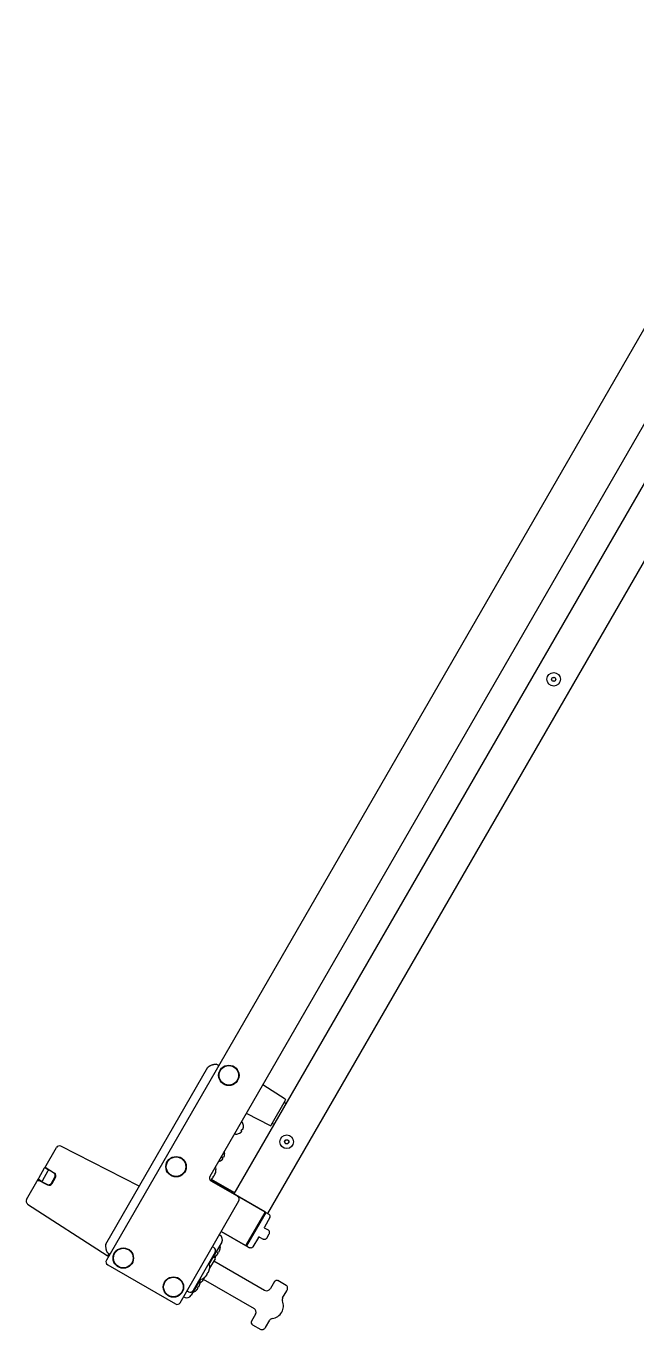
# Model space of a CAD drawing. Extents: x 5997 to 10491, y -672 to 3388.
# Drawn here: x 7907 to 8266, y -672 to 94 of the extents above; entities that cross this region are included whole.
import ezdxf

# ---------------------------------------------------------------- set-up
doc = ezdxf.new("R2010")
doc.units = 0
doc.header["$LTSCALE"] = 5
doc.layers.add('GEOM', color=7, linetype='CONTINUOUS')

msp = doc.modelspace()

# ---------------------------------------------------------------- linework, layer by layer
at = {"layer": 'GEOM', "color": 7, "linetype": 'Continuous'}
for p, q in [((8373.07, 93.65), (7954.42, -631.47)), ((8369.17, 30.89), (8015.17, -582.25)), ((8029.53, -592.56), (8385.3, 23.64)), ((8049.23, -604.08), (8405.06, 12.24)), ((7954.12, -622), (8014.06, -518.17)), ((8020.42, -517.16), (8018.97, -516.39)), ((8019.92, -516.88), (8019.83, -516.84)), ((8019.92, -516.88), (8020.42, -517.16)), ((8059.57, -536.9), (8046.25, -528.41)), ((8047.34, -528.98), (8047.45, -529.04)), ((8051.26, -552.25), (8059.73, -537.57)), ((8034.02, -550.41), (8034.19, -550.51)), ((8036.59, -545.16), (8050.59, -552.45)), ((8030.02, -557.34), (8030.19, -557.44)), ((8032.67, -556.9), (8032.64, -556.89)), ((8034.02, -555.6), (8033.54, -555.33)), ((8034.04, -554.46), (8034.52, -554.74)), ((8034.94, -552.9), (8034.97, -552.92)), ((7918.17, -577.27), (7925.06, -565.33)), ((7973.74, -588), (7927.7, -564.54)), ((8021.62, -573.04), (8021.59, -573.02)), ((8022.97, -571.74), (8022.49, -571.47)), ((8022.99, -570.6), (8023.47, -570.87)), ((8023.89, -569.04), (8023.92, -569.06)), ((7917.86, -577.5), (7914.4, -583.49)), ((7916.76, -584.9), (7920.26, -578.84)), ((7918.4, -577.27), (7918.62, -576.89)), ((7918.45, -576.78), (7923.87, -580.3)), ((7918.53, -577.31), (7920.73, -578.53)), ((7918.58, -576.95), (7919.28, -577.35)), ((7919.25, -577.39), (7919.11, -577.63)), ((7919.2, -577.68), (7919.37, -577.38)), ((7919.73, -577.98), (7919.63, -577.92)), ((7923.33, -580.09), (7920.73, -578.53)), ((8018.5, -580.07), (8018.51, -580.08)), ((7907.46, -595.81), (7914.35, -583.87)), ((7914.07, -584.36), (7919.83, -587.29)), ((7914.25, -584.45), (7914.28, -584.39)), ((7914.28, -584.39), (7914.98, -584.79)), ((7914.33, -584.31), (7914.47, -584.07)), ((7916.73, -585.46), (7914.58, -584.17)), ((7915.14, -584.5), (7914.98, -584.79)), ((7915.05, -584.86), (7915.23, -584.56)), ((7915.65, -584.81), (7915.75, -584.87)), ((7916.73, -585.46), (7919.38, -586.93)), ((7922.08, -586.18), (7924.03, -582.81)), ((7922.47, -586.51), (7924.51, -582.98)), ((7923.23, -584.7), (7923.32, -584.54)), ((8015.24, -584.31), (8047.64, -603.02)), ((8047.58, -603.13), (8015.42, -584.56)), ((8015.76, -584.47), (8029.59, -592.45)), ((8031.49, -593.98), (8015.9, -584.98)), ((8016.21, -584.06), (8016.2, -584.06)), ((8029.91, -591.91), (8016.23, -584.01)), ((7997.72, -656.47), (8032.22, -596.72)), ((7908.1, -598.49), (7954.78, -628.8)), ((8036.54, -622.74), (8047.67, -603.47)), ((8048.14, -603.45), (8036.76, -623.15)), ((8045.49, -607.34), (8047.55, -603.77)), ((8045.57, -607.6), (8047.82, -603.7)), ((8048.14, -603.45), (8049.87, -604.45)), ((8045.32, -608.01), (8045.56, -607.6)), ((8050.42, -606.5), (8047.23, -612.02)), ((8049.58, -613.95), (8047.41, -612.7)), ((8021.1, -616.86), (8020.72, -616.64)), ((8036.14, -622.94), (8021.85, -614.69)), ((8021.91, -614.58), (8036.2, -622.83)), ((8038.81, -618.92), (8036.75, -622.48)), ((8036.82, -622.75), (8039.07, -618.85)), ((8038.6, -619.88), (8038.63, -619.81)), ((8039.07, -618.85), (8039.3, -618.43)), ((8043.73, -618.08), (8040.54, -623.6)), ((8044.41, -617.9), (8046.58, -619.15)), ((8048.63, -618.6), (8050.13, -616)), ((7956.42, -628.01), (7955.03, -627.14)), ((7955.48, -628.63), (7956, -627.74)), ((7955.99, -627.75), (7956.42, -628.01)), ((8018.31, -626.81), (8005.33, -649.3)), ((8022.16, -620.94), (8014.66, -633.93)), ((8017.61, -624.1), (8016.72, -623.56)), ((8020.09, -627.42), (8019.79, -627.24)), ((8020.29, -626.38), (8020.59, -626.55)), ((8021.29, -624.65), (8021.3, -624.65)), ((8038.17, -620.62), (8036.72, -623.13)), ((8036.72, -623.13), (8038.5, -624.15)), ((7955.15, -634.2), (7994.99, -657.2)), ((8014.32, -633.72), (8014.58, -633.87)), ((8018.27, -630.68), (8015.08, -636.21)), ((8017.57, -631.9), (8047.36, -649.1)), ((8018.8, -628.98), (8018.79, -628.98)), ((8009.68, -642.57), (8004.17, -652.1)), ((8009.32, -642.38), (8009.58, -642.53)), ((8011.85, -641.8), (8010.66, -643.86)), ((8011.37, -642.64), (8041.16, -659.84)), ((8012.58, -641.15), (8012.57, -641.14)), ((8014.87, -637.16), (8014.88, -637.16)), ((8060.1, -646.3), (8055.22, -643.48)), ((8002.63, -650.04), (8001.72, -649.54)), ((8006.96, -649.5), (8006.94, -649.49)), ((8008.24, -647.93), (8007.94, -647.76)), ((8008.44, -646.89), (8008.74, -647.06)), ((8009.44, -645.16), (8009.46, -645.17)), ((8053.17, -644.03), (8050.77, -648.19)), ((8053.17, -644.03), (8053.18, -644.02)), ((8058, -653.67), (8060.45, -649.43)), ((8060.85, -647.6), (8060.85, -647.57)), ((8060.85, -647.93), (8060.85, -647.6)), ((8000.11, -653.22), (7999.72, -653.01)), ((8042.07, -663.25), (8039.67, -667.41)), ((8040.22, -669.46), (8045.1, -672.28)), ((8046.6, -672.28), (8046.58, -672.29)), ((8046.6, -672.28), (8046.89, -672.11)), ((8047.99, -671.01), (8050.43, -666.78))]:
    msp.add_line(p, q, dxfattribs=at)
for centre, radius in [((8217.29, -290.18), 4), ((8217.29, -290.18), 1.25), ((8217.29, -290.18), 1.15), ((8026.35, -522.89), 6), ((8026.35, -522.89), 5.75), ((8060.39, -561.94), 4), ((8060.39, -561.94), 1.25), ((8060.39, -561.94), 1.15), ((7995.35, -576.58), 6), ((7995.35, -576.58), 5.75), ((7964.35, -630.27), 6), ((7964.35, -630.27), 5.75), ((7993.8, -647.27), 6), ((7993.8, -647.27), 5.75)]:
    msp.add_circle(centre, radius, dxfattribs=at)
for centre, radius, start, end in [((8056.92, -540.53), 3, 9.94637, 41.36034), ((8059.3, -537.32), 0.5, 330, 57.5), ((8029.3, -552.53), 4.8, 26.0645, 26.71409), ((8033.99, -550.85), 0.4, 29.69882, 60), ((8030.17, -553.03), 4.8, 1.37271, 29.69882), ((8052.42, -548.33), 3, 258.63966, 290.05363), ((8029.5, -552.19), 4.8, 273.28591, 273.9355), ((8030.39, -557.09), 0.4, 240, 270.30118), ((8030.37, -552.69), 4.8, 270.30118, 298.62729), ((8030.37, -552.71), 4.75, 298.46592, 301.0313), ((8030.37, -552.71), 4.75, 301.03163, 301.99262), ((8030.38, -552.71), 4.75, 301.99259, 303.31875), ((8030.38, -552.72), 4.74, 303.3188, 304.45978), ((8030.38, -552.72), 4.74, 304.45979, 305.42782), ((8030.38, -552.72), 4.73, 305.4278, 306.68253), ((8030.39, -552.73), 4.73, 306.68262, 307.45262), ((8030.39, -552.73), 4.72, 307.45244, 308.99746), ((8030.4, -552.74), 4.72, 308.99775, 309.4819), ((8030.4, -552.75), 4.7, 309.48126, 311.53441), ((8030.42, -552.76), 4.68, 311.53495, 312.62273), ((8030.53, -553.01), 3.8, 322.43512, 337.56488), ((8030.43, -552.77), 4.67, 312.62279, 313.60512), ((8030.45, -552.8), 4.64, 313.60363, 315.68242), ((8032.17, -554.82), 2.01, 322.72591, 324.7415), ((8032.19, -554.83), 1.98, 324.74422, 325.39912), ((8032.2, -554.84), 1.97, 325.39843, 326.78331), ((8032.21, -554.85), 1.96, 326.78409, 327.62352), ((8032.21, -554.85), 1.96, 327.62337, 328.84548), ((8032.21, -554.85), 1.95, 328.84587, 330.92582), ((8032.21, -554.85), 1.95, 330.92611, 331.99638), ((8032.21, -554.85), 1.96, 331.99641, 333.02279), ((8032.2, -554.84), 1.97, 333.0233, 334.28602), ((8032.19, -554.84), 1.98, 334.28565, 335.13722), ((8032.17, -554.83), 2.01, 335.14015, 337.27441), ((8032.92, -553.52), 2.01, 322.72561, 324.85983), ((8032.94, -553.54), 1.98, 324.86274, 325.71439), ((8032.95, -553.54), 1.97, 325.71404, 326.97664), ((8032.96, -553.55), 1.96, 326.97715, 328.00366), ((8032.96, -553.55), 1.95, 328.00369, 329.07382), ((8032.97, -553.55), 1.95, 329.07411, 330.19949), ((8032.96, -553.55), 1.95, 330.19954, 331.15407), ((8032.96, -553.55), 1.95, 331.15446, 332.37669), ((8032.96, -553.55), 1.96, 332.37652, 333.21587), ((8032.95, -553.54), 1.97, 333.21665, 334.6016), ((8032.93, -553.54), 1.98, 334.6009, 335.25576), ((8032.92, -553.53), 2.01, 335.2585, 337.27409), ((8030.3, -553.05), 4.64, 344.31758, 346.39637), ((8030.27, -553.04), 4.67, 346.39488, 347.37721), ((8030.25, -553.04), 4.68, 347.37727, 348.46505), ((8030.24, -553.04), 4.7, 348.46559, 350.51874), ((8030.22, -553.03), 4.72, 351.00254, 352.54756), ((8030.22, -553.03), 4.72, 350.5181, 351.00225), ((8030.21, -553.03), 4.73, 352.54738, 353.31738), ((8030.21, -553.03), 4.73, 353.31747, 354.5722), ((8030.2, -553.03), 4.74, 354.57218, 355.5402), ((8030.19, -553.03), 4.75, 356.68125, 358.00741), ((8030.2, -553.03), 4.74, 355.54022, 356.6812), ((8030.19, -553.03), 4.75, 358.9687, 1.53408), ((8030.19, -553.03), 4.75, 358.00738, 358.96837), ((8050.82, -552), 0.5, 242.5, 330), ((7926.79, -566.33), 2, 63, 150), ((8019.32, -568.83), 4.8, 280.81617, 298.62729), ((8019.32, -568.84), 4.75, 298.46592, 301.0313), ((8019.33, -568.85), 4.75, 301.03163, 301.99262), ((8019.33, -568.85), 4.75, 301.99259, 303.31875), ((8019.33, -568.85), 4.74, 303.3188, 304.45978), ((8019.33, -568.86), 4.74, 304.45979, 305.42782), ((8019.33, -568.86), 4.73, 305.4278, 306.68253), ((8019.34, -568.87), 4.73, 306.68262, 307.45262), ((8019.34, -568.87), 4.72, 307.45244, 308.99746), ((8019.35, -568.88), 4.72, 308.99775, 309.4819), ((8019.35, -568.89), 4.7, 309.48126, 311.53441), ((8019.37, -568.9), 4.68, 311.53495, 312.62273), ((8019.48, -569.15), 3.8, 322.43512, 337.56488), ((8019.38, -568.91), 4.67, 312.62279, 313.60512), ((8019.4, -568.93), 4.64, 313.60363, 315.68242), ((8021.12, -570.96), 2.01, 322.72591, 324.7415), ((8021.14, -570.97), 1.98, 324.74422, 325.39912), ((8021.15, -570.98), 1.97, 325.39843, 326.78331), ((8021.16, -570.98), 1.96, 326.78409, 327.62352), ((8021.16, -570.99), 1.96, 327.62337, 328.84548), ((8021.17, -570.99), 1.95, 328.84587, 330.92582), ((8021.16, -570.99), 1.95, 330.92611, 331.99638), ((8021.16, -570.99), 1.96, 331.99641, 333.02279), ((8021.15, -570.98), 1.97, 333.0233, 334.28602), ((8021.14, -570.98), 1.98, 334.28565, 335.13722), ((8021.12, -570.97), 2.01, 335.14015, 337.27441), ((8021.87, -569.66), 2.01, 322.72561, 324.85983), ((8021.89, -569.67), 1.98, 324.86274, 325.71439), ((8021.9, -569.68), 1.97, 325.71404, 326.97664), ((8021.91, -569.69), 1.96, 326.97715, 328.00366), ((8021.91, -569.69), 1.95, 328.00369, 329.07382), ((8021.92, -569.69), 1.95, 329.07411, 330.19949), ((8021.92, -569.69), 1.95, 330.19954, 331.15407), ((8021.91, -569.69), 1.95, 331.15446, 332.37669), ((8021.91, -569.69), 1.96, 332.37652, 333.21587), ((8019.12, -569.17), 4.8, 1.37271, 19.18383), ((8021.9, -569.68), 1.97, 333.21665, 334.6016), ((8021.89, -569.68), 1.98, 334.6009, 335.25576), ((8021.87, -569.67), 2.01, 335.2585, 337.27409), ((8019.25, -569.19), 4.64, 344.31758, 346.39637), ((8019.22, -569.18), 4.67, 346.39488, 347.37721), ((8019.21, -569.18), 4.68, 347.37727, 348.46505), ((8019.19, -569.17), 4.7, 348.46559, 350.51874), ((8019.17, -569.17), 4.72, 351.00254, 352.54756), ((8019.18, -569.17), 4.72, 350.5181, 351.00225), ((8019.16, -569.17), 4.73, 352.54738, 353.31738), ((8019.16, -569.17), 4.73, 353.31747, 354.5722), ((8019.15, -569.17), 4.74, 354.57218, 355.5402), ((8019.14, -569.17), 4.75, 356.68125, 358.00741), ((8019.15, -569.17), 4.74, 355.54022, 356.6812), ((8019.14, -569.17), 4.75, 358.9687, 1.53408), ((8019.14, -569.17), 4.75, 358.00738, 358.96837), ((7918.29, -577.75), 0.5, 61, 150), ((7922.3, -581.81), 2, 330, 59), ((7922.78, -581.98), 2, 330, 57), ((8016.9, -583.25), 2, 150, 240), ((8009.75, -577.68), 8.79, 327.39099, 332.60901), ((8009.89, -577.67), 8.94, 333.3503, 334.65471), ((8009.88, -577.67), 8.95, 334.66068, 342.90178), ((8017.58, -577.87), 1.25, 358.60206, 55.08573), ((8009.88, -577.67), 8.95, 342.90656, 344.39436), ((8009.75, -577.68), 9.08, 344.6676, 358.60206), ((7914.83, -583.74), 0.5, 150, 239), ((7920.35, -585.18), 2, 241, 330), ((7920.74, -585.51), 2, 243, 330), ((7922.79, -584.45), 0.5, 271.46283, 330), ((7922.89, -584.29), 0.5, 330, 28.53717), ((8009.75, -577.68), 9.08, 310.68285, 315.3324), ((8009.81, -577.8), 8.95, 315.60564, 317.09343), ((8009.8, -577.8), 8.95, 317.09822, 325.33932), ((8009.82, -577.81), 8.94, 325.34529, 326.64971), ((7909.19, -596.81), 2, 150, 237), ((8030.49, -595.72), 2, 330, 60), ((8045.21, -607.53), 0.499, 312.08213, 316.67339), ((8045.2, -607.53), 0.503, 316.66973, 328.97753), ((8019.57, -619.44), 3, 330.00002, 59.25), ((8038.61, -618.88), 1, 263.09995, 272.8541), ((8040.21, -614.42), 5.62, 252.67082, 254.2456), ((8038.83, -618.57), 0.504, 331.0363, 347.88092), ((7957.93, -623.04), 3.98, 170.98382, 175.06359), ((7964.82, -622.82), 10.9, 188.61477, 189.30008), ((8016.58, -625.81), 2, 330, 59), ((8014.17, -623.62), 7.07, 318.55464, 319.40867), ((8014.16, -623.61), 7.09, 319.40862, 320.13161), ((8014.14, -623.6), 7.11, 320.13191, 321.14623), ((8014.12, -623.58), 7.14, 321.14595, 321.70192), ((8014.07, -623.55), 7.19, 321.70349, 323.25353), ((8013.83, -623.23), 7.18, 326.00758, 333.99242), ((8016.35, -625.55), 4.18, 326.61533, 327.57623), ((8016.32, -625.53), 4.21, 327.57522, 327.88434), ((8016.3, -625.52), 4.24, 327.88464, 328.52329), ((8016.28, -625.51), 4.26, 328.52298, 328.90893), ((8016.27, -625.5), 4.27, 328.90902, 329.46417), ((8016.26, -625.5), 4.28, 329.46402, 330.40682), ((8016.27, -625.5), 4.27, 330.40671, 330.89225), ((8016.28, -625.5), 4.26, 330.89225, 331.36389), ((8016.29, -625.51), 4.24, 331.36368, 331.9484), ((8016.31, -625.52), 4.22, 331.94857, 332.3513), ((8016.35, -625.54), 4.18, 332.35017, 333.38449), ((8017.1, -624.25), 4.18, 326.6155, 327.64984), ((8017.06, -624.23), 4.22, 327.64871, 328.05141), ((8017.04, -624.22), 4.24, 328.05158, 328.63635), ((8017.03, -624.21), 4.26, 328.63614, 329.10771), ((8017.02, -624.2), 4.27, 329.10772, 329.59333), ((8017.01, -624.2), 4.28, 329.59321, 330.10291), ((8017.01, -624.2), 4.28, 330.10292, 330.53601), ((8017.02, -624.2), 4.27, 330.53586, 331.09096), ((8017.03, -624.21), 4.26, 331.09105, 331.47703), ((8017.05, -624.22), 4.24, 331.47673, 332.11535), ((8017.07, -624.23), 4.21, 332.11565, 332.42479), ((8017.1, -624.25), 4.18, 332.42377, 333.38466), ((8014.23, -623.28), 7.19, 336.74647, 338.2965), ((8014.28, -623.3), 7.14, 338.29808, 338.85405), ((8014.31, -623.31), 7.11, 338.85377, 339.86809), ((8014.33, -623.32), 7.09, 339.86839, 340.59138), ((8014.34, -623.32), 7.07, 340.59133, 341.44536), ((8019.9, -623.85), 1.5, 354.71985, 40.27786), ((8014.36, -623.33), 7.05, 341.44546, 342.28698), ((8014.37, -623.33), 7.04, 342.287, 343.01866), ((8014.38, -623.33), 7.04, 343.01866, 344.01362), ((8014.38, -623.33), 7.03, 344.01369, 344.58162), ((8014.39, -623.34), 7.02, 344.58157, 345.85431), ((8014.39, -623.34), 7.02, 345.85444, 346.1382), ((8014.4, -623.34), 7.01, 346.13811, 347.69478), ((8014.4, -623.34), 7.01, 347.69488, 349.25902), ((8014.43, -623.34), 7, 349.18209, 354.71985), ((8038.61, -618.88), 1.8, 252.59104, 257.53631), ((7956.15, -632.47), 2, 150, 240), ((7955.05, -628.38), 0.5, 237, 330), ((8013.95, -634.95), 1.25, 358.60206, 60), ((8006.12, -634.76), 9.08, 344.6676, 358.60206), ((8017.4, -628.18), 1.5, 259.72214, 305.28015), ((8014.23, -623.69), 7, 305.28015, 310.81791), ((8016.97, -629.93), 1.5, 330, 23.15337), ((8014.21, -623.67), 7.01, 310.74098, 312.30512), ((8014.21, -623.66), 7.01, 312.30522, 313.86189), ((8014.21, -623.66), 7.02, 313.8618, 314.14556), ((8014.2, -623.66), 7.02, 314.14569, 315.41843), ((8014.2, -623.65), 7.03, 315.41838, 315.98631), ((8014.19, -623.65), 7.04, 315.98638, 316.98134), ((8014.19, -623.64), 7.04, 316.98134, 317.713), ((8014.18, -623.63), 7.05, 317.71302, 318.55454), ((8008.06, -644.36), 1.5, 354.71985, 40.27786), ((8010.2, -641.45), 1.25, 240, 301.39794), ((8006.12, -634.76), 9.08, 301.39794, 315.3324), ((8006.18, -634.88), 8.95, 315.60564, 317.09343), ((8006.18, -634.88), 8.95, 317.09822, 325.33932), ((8006.12, -634.76), 8.79, 327.39099, 332.60901), ((8006.19, -634.89), 8.94, 325.34529, 326.64971), ((8006.27, -634.75), 8.94, 333.3503, 334.65471), ((8006.25, -634.75), 8.95, 334.66068, 342.90178), ((8006.26, -634.75), 8.95, 342.90656, 344.39436), ((8003.6, -648.3), 2, 241, 330), ((8005.56, -648.69), 1.5, 259.72214, 305.28015), ((8002.38, -644.2), 7, 305.28015, 310.81791), ((8002.37, -644.18), 7.01, 310.74098, 312.30512), ((8002.37, -644.18), 7.01, 312.30522, 313.86189), ((8002.36, -644.17), 7.02, 313.8618, 314.14556), ((8002.36, -644.17), 7.02, 314.14569, 315.41843), ((8002.36, -644.17), 7.03, 315.41838, 315.98631), ((8002.35, -644.16), 7.04, 315.98638, 316.98134), ((8002.34, -644.15), 7.04, 316.98134, 317.713), ((8002.34, -644.15), 7.05, 317.71302, 318.55454), ((8002.33, -644.14), 7.07, 318.55464, 319.40867), ((8002.31, -644.13), 7.09, 319.40862, 320.13161), ((8002.29, -644.11), 7.11, 320.13191, 321.14623), ((8002.27, -644.1), 7.14, 321.14595, 321.70192), ((8002.23, -644.06), 7.19, 321.70349, 323.25353), ((8001.99, -643.74), 7.18, 326.00758, 333.99242), ((8004.5, -646.06), 4.18, 326.61533, 327.57623), ((8004.47, -646.04), 4.21, 327.57522, 327.88434), ((8004.45, -646.03), 4.24, 327.88464, 328.52329), ((8004.44, -646.02), 4.26, 328.52298, 328.90893), ((8004.43, -646.02), 4.27, 328.90902, 329.46417), ((8004.42, -646.01), 4.28, 329.46402, 330.40682), ((8004.42, -646.01), 4.27, 330.40671, 330.89225), ((8004.43, -646.02), 4.26, 330.89225, 331.36389), ((8004.45, -646.03), 4.24, 331.36368, 331.9484), ((8004.47, -646.04), 4.22, 331.94857, 332.3513), ((8004.51, -646.06), 4.18, 332.35017, 333.38449), ((8005.25, -644.76), 4.18, 326.6155, 327.64984), ((8005.22, -644.74), 4.22, 327.64871, 328.05141), ((8005.2, -644.73), 4.24, 328.05158, 328.63635), ((8005.18, -644.72), 4.26, 328.63614, 329.10771), ((8005.17, -644.71), 4.27, 329.10772, 329.59333), ((8005.17, -644.71), 4.28, 329.59321, 330.10291), ((8005.17, -644.71), 4.28, 330.10292, 330.53601), ((8005.18, -644.72), 4.27, 330.53586, 331.09096), ((8005.19, -644.72), 4.26, 331.09105, 331.47703), ((8005.2, -644.73), 4.24, 331.47673, 332.11535), ((8005.22, -644.74), 4.21, 332.11565, 332.42479), ((8005.26, -644.76), 4.18, 332.42377, 333.38466), ((8002.38, -643.79), 7.19, 336.74647, 338.2965), ((8002.44, -643.81), 7.14, 338.29808, 338.85405), ((8002.46, -643.82), 7.11, 338.85377, 339.86809), ((8002.48, -643.83), 7.09, 339.86839, 340.59138), ((8002.5, -643.84), 7.07, 340.59133, 341.44536), ((8002.51, -643.84), 7.05, 341.44546, 342.28698), ((8002.52, -643.84), 7.04, 342.287, 343.01866), ((8002.53, -643.85), 7.04, 343.01866, 344.01362), ((8002.54, -643.85), 7.03, 344.01369, 344.58162), ((8002.54, -643.85), 7.02, 344.58157, 345.85431), ((8002.55, -643.85), 7.02, 345.85444, 346.1382), ((8002.55, -643.85), 7.01, 346.13811, 347.69478), ((8002.56, -643.85), 7.01, 347.69488, 349.25902), ((8002.58, -643.85), 7, 349.18209, 354.71985), ((8009.37, -643.11), 1.5, 276.84663, 330), ((8048.61, -646.94), 2.5, 240, 330), ((8057.85, -647.93), 3, 330, 360), ((7995.99, -655.47), 2, 240, 330), ((8001.57, -650.6), 3, 240.75, 330), ((8050.98, -658.35), 7.5, 277.1846, 22.8154), ((8059.73, -654.67), 2, 150, 202.8154), ((8039.91, -662), 2.5, 330, 60), ((8052.17, -667.78), 2, 97.1846, 150), ((8045.39, -669.51), 3, 300, 330)]:
    msp.add_arc(centre, radius, start, end, dxfattribs=at)
for centre, major_axis, ratio, start_param, end_param in [((8047.45, -603.34), (0.242, 0.065), 0.999695, -0.785246, 0.785246), ((8047.39, -603.45), (0.483, 0.129), 0.999924, 0.392676, 0.78536), ((8047.39, -603.45), (0.483, 0.129), 0.999924, 0, 0.392676), ((8047.39, -603.45), (0.483, 0.129), 0.999924, -0.78536, 0), ((8036.39, -622.5), (0.129, -0.483), 0.999924, 5.497825, 7.068545), ((8036.33, -622.61), (0.065, -0.242), 0.999695, 5.497939, 7.068431)]:
    msp.add_ellipse(centre, major_axis=major_axis, ratio=ratio, start_param=start_param, end_param=end_param, dxfattribs=at)
for points, knots in [([(8014.06, -518.17), (8014.14, -518.04), (8014.32, -517.88), (8014.6, -517.66), (8014.89, -517.49), (8015.27, -517.27), (8015.77, -517.03), (8016.38, -516.79), (8017, -516.58), (8017.52, -516.44), (8017.95, -516.36), (8018.28, -516.32), (8018.55, -516.3), (8018.79, -516.32), (8018.91, -516.35), (8018.97, -516.39)], [0, 0, 0, 0, 0.0625, 0.125, 0.1875, 0.25, 0.375, 0.5, 0.625, 0.75, 0.8125, 0.875, 0.9375, 0.96875, 1, 1, 1, 1]), ([(8014.06, -518.17), (8014.14, -518.04), (8014.24, -517.94), (8014.35, -517.86), (8014.36, -517.85)], [0, 0, 0, 0, 0.871353, 1, 1, 1, 1]), ([(8019.87, -516.85), (8019.88, -516.86), (8019.9, -516.86), (8019.91, -516.87), (8019.92, -516.88)], [0, 0, 0, 0, 0.486305, 1, 1, 1, 1]), ([(7920.63, -578.49), (7920.56, -578.48), (7920.42, -578.63), (7920.32, -578.76), (7920.26, -578.84)], [0, 0, 0, 0, 0.379656, 1, 1, 1, 1]), ([(8017.55, -581.72), (8017.61, -581.73), (8017.72, -581.73), (8017.83, -581.71), (8017.87, -581.69)], [0, 0, 0, 0, 0.586958, 1, 1, 1, 1]), ([(8017.87, -581.69), (8017.87, -581.69), (8017.87, -581.68), (8017.88, -581.68), (8017.88, -581.68)], [0, 0, 0, 0, 0.506571, 1, 1, 1, 1]), ([(7916.64, -585.4), (7916.6, -585.35), (7916.66, -585.14), (7916.72, -585), (7916.76, -584.91)], [0, 0, 0, 0, 0.379419, 1, 1, 1, 1]), ([(8017.28, -582.7), (8017.28, -582.66), (8017.24, -582.55), (8017.19, -582.46), (8017.15, -582.41)], [0, 0, 0, 0, 0.413042, 1, 1, 1, 1]), ([(8017.28, -582.72), (8017.28, -582.72), (8017.28, -582.71), (8017.28, -582.7), (8017.28, -582.7)], [0, 0, 0, 0, 0.493429, 1, 1, 1, 1]), ([(8050.42, -606.5), (8050.52, -606.33), (8050.65, -605.95), (8050.61, -605.35), (8050.34, -604.81), (8050.04, -604.55), (8049.87, -604.45)], [0, 0, 0, 0, 0.250005, 0.5, 0.749995, 1, 1, 1, 1]), ([(8045.05, -608), (8045.13, -608.03), (8045.31, -608.04), (8045.48, -607.96), (8045.54, -607.9)], [0, 0, 0, 0, 0.500068, 1, 1, 1, 1]), ([(8039.16, -618.2), (8039.23, -618.26), (8039.33, -618.41), (8039.34, -618.59), (8039.32, -618.68)], [0, 0, 0, 0, 0.500068, 1, 1, 1, 1]), ([(8043.73, -618.08), (8043.8, -617.97), (8044.02, -617.79), (8044.3, -617.84), (8044.41, -617.9)], [0, 0, 0, 0, 0.5, 1, 1, 1, 1]), ([(8048.63, -618.6), (8048.53, -618.77), (8048.27, -619.07), (8047.73, -619.34), (8047.13, -619.38), (8046.75, -619.25), (8046.58, -619.15)], [0, 0, 0, 0, 0.250005, 0.5, 0.749994, 1, 1, 1, 1]), ([(8050.13, -616), (8050.23, -615.83), (8050.36, -615.45), (8050.32, -614.85), (8050.05, -614.32), (8049.75, -614.05), (8049.58, -613.95)], [0, 0, 0, 0, 0.250005, 0.5, 0.749995, 1, 1, 1, 1]), ([(7954.12, -622), (7954.04, -622.13), (7953.99, -622.36), (7953.95, -622.71), (7953.93, -623.05), (7953.95, -623.49), (7953.99, -624.04), (7954.08, -624.69), (7954.19, -625.22), (7954.3, -625.64), (7954.39, -625.95), (7954.49, -626.27), (7954.63, -626.57), (7954.78, -626.86), (7954.9, -627.06), (7955.03, -627.14)], [0, 0, 0, 0, 0.0625, 0.125, 0.1875, 0.25, 0.375, 0.5, 0.625, 0.6875, 0.75, 0.8125, 0.875, 0.9375, 1, 1, 1, 1]), ([(7953.95, -623.46), (7953.96, -623.65), (7953.98, -623.85), (7954, -624.05), (7954, -624.06)], [0, 0, 0, 0, 0.966345, 1, 1, 1, 1]), ([(7954.2, -625.23), (7954.21, -625.26), (7954.26, -625.49), (7954.32, -625.72), (7954.38, -625.92)], [0, 0, 0, 0, 0.139504, 1, 1, 1, 1]), ([(7954.62, -626.56), (7954.63, -626.56), (7954.67, -626.66), (7954.73, -626.77), (7954.79, -626.87), (7954.79, -626.87)], [0, 0, 0, 0, 0.02406, 0.977892, 1, 1, 1, 1]), ([(8040.54, -623.6), (8040.45, -623.77), (8040.18, -624.07), (8039.64, -624.34), (8039.05, -624.38), (8038.66, -624.25), (8038.5, -624.15)], [0, 0, 0, 0, 0.250005, 0.5, 0.749994, 1, 1, 1, 1]), ([(8013.65, -639.78), (8013.65, -639.74), (8013.62, -639.64), (8013.56, -639.55), (8013.52, -639.5)], [0, 0, 0, 0, 0.413042, 1, 1, 1, 1]), ([(8013.65, -639.8), (8013.65, -639.8), (8013.65, -639.79), (8013.65, -639.79), (8013.65, -639.78)], [0, 0, 0, 0, 0.493429, 1, 1, 1, 1]), ([(8013.92, -638.8), (8013.98, -638.81), (8014.09, -638.81), (8014.2, -638.79), (8014.24, -638.77)], [0, 0, 0, 0, 0.586958, 1, 1, 1, 1]), ([(8014.24, -638.77), (8014.24, -638.77), (8014.24, -638.77), (8014.25, -638.76), (8014.25, -638.76)], [0, 0, 0, 0, 0.506571, 1, 1, 1, 1]), ([(8053.18, -644.02), (8053.37, -643.69), (8054.05, -643.17), (8054.89, -643.29), (8055.22, -643.48)], [0, 0, 0, 0, 0.500014, 1, 1, 1, 1]), ([(8060.85, -647.57), (8060.85, -647.32), (8060.7, -646.8), (8060.32, -646.42), (8060.1, -646.3)], [0, 0, 0, 0, 0.500033, 1, 1, 1, 1]), ([(8039.67, -667.41), (8039.48, -667.74), (8039.36, -668.59), (8039.89, -669.27), (8040.22, -669.46)], [0, 0, 0, 0, 0.500002, 1, 1, 1, 1]), ([(8046.58, -672.29), (8046.36, -672.41), (8045.84, -672.55), (8045.32, -672.41), (8045.1, -672.28)], [0, 0, 0, 0, 0.500034, 1, 1, 1, 1])]:
    msp.add_open_spline(points, degree=3, knots=knots, dxfattribs=at)
for points in [[(8014.36, -517.85), (8014.44, -517.79), (8014.51, -517.73), (8014.59, -517.68)], [(8018.62, -516.31), (8018.73, -516.31), (8018.84, -516.32), (8018.97, -516.39)], [(7920.71, -578.52), (7920.68, -578.51), (7920.66, -578.49), (7920.63, -578.49)], [(7916.71, -585.45), (7916.69, -585.43), (7916.66, -585.42), (7916.64, -585.4)], [(8045.34, -607.5), (8045.4, -607.46), (8045.45, -607.41), (8045.49, -607.34)], [(8047.23, -612.02), (8047.17, -612.13), (8047.13, -612.41), (8047.3, -612.64), (8047.41, -612.7)], [(8038.81, -618.91), (8038.85, -618.85), (8038.87, -618.78), (8038.87, -618.7)], [(8039.27, -618.81), (8039.3, -618.76), (8039.32, -618.69), (8039.33, -618.62)]]:
    msp.add_open_spline(points, degree=3, dxfattribs=at)

doc.saveas('drawing.dxf')
